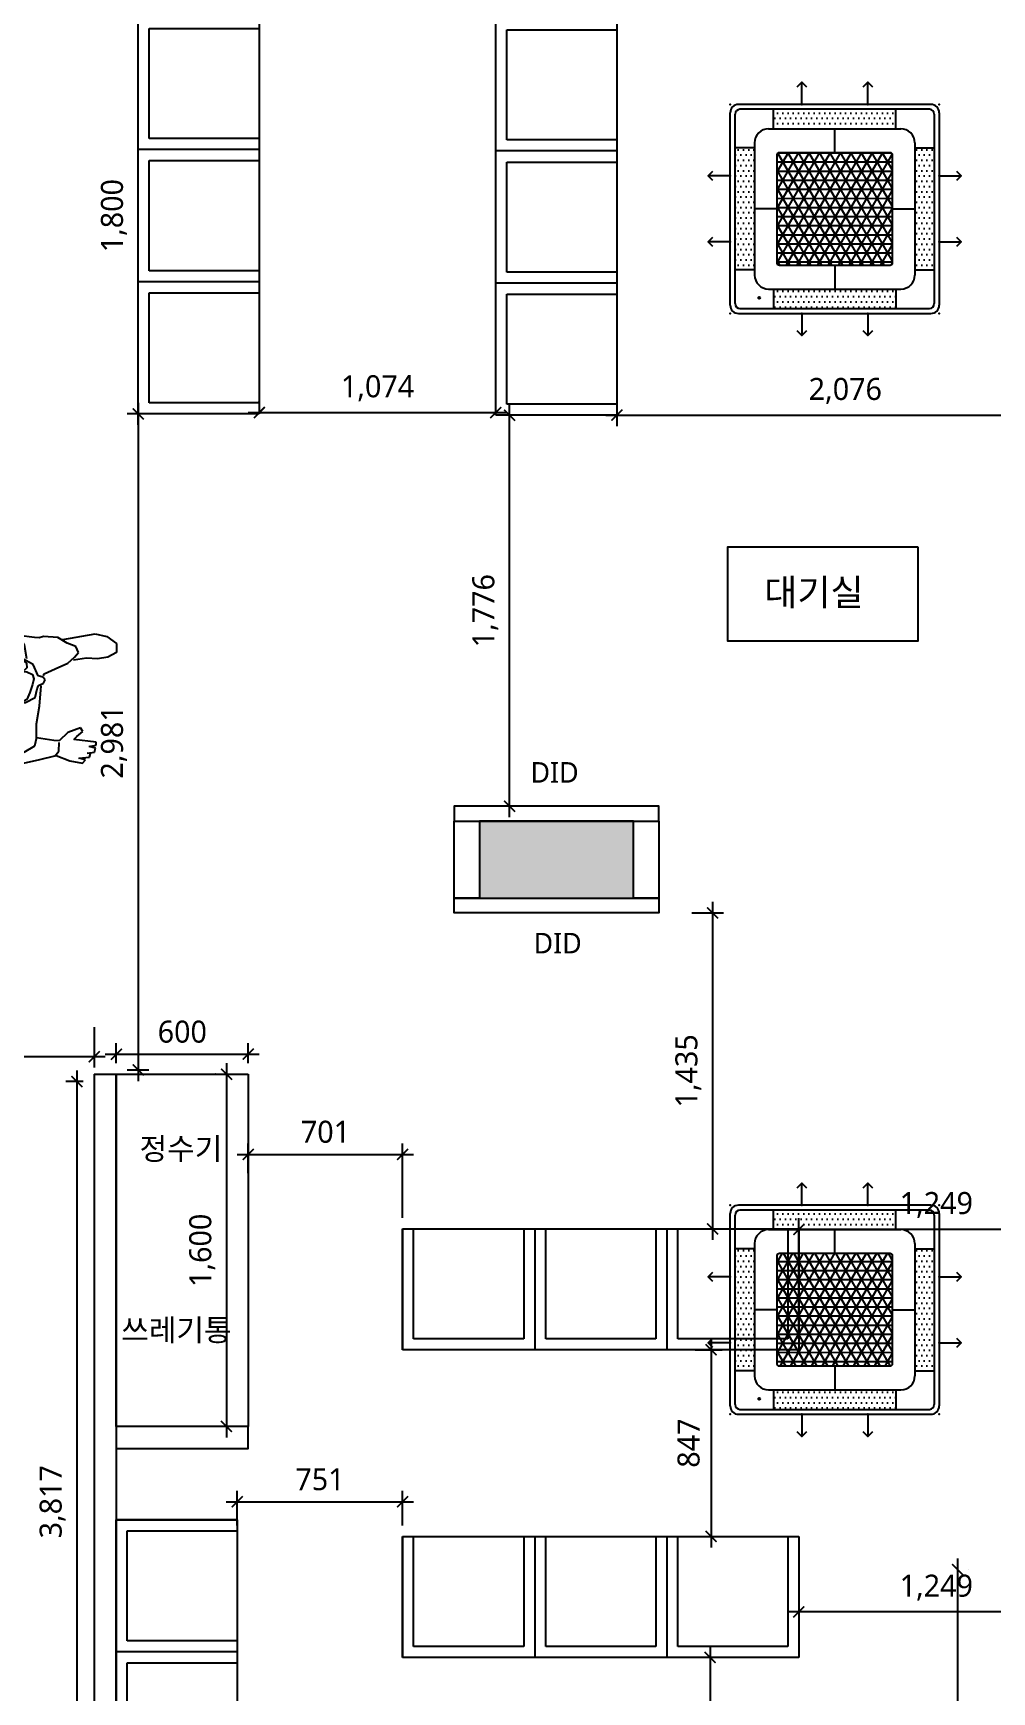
# Model space of a CAD drawing. Header units: metres. Extents: x 11578468 to 47831421, y -58341524 to -14256839.
# Drawn here: x 23780686 to 23785041, y -29031942 to -29024408 of the extents above; entities that cross this region are included whole.
import ezdxf
from ezdxf.enums import TextEntityAlignment as Align

# ---------------------------------------------------------------- set-up
doc = ezdxf.new("R2010")
doc.units = ezdxf.units.M
doc.header["$LTSCALE"] = 50
doc.header["$MEASUREMENT"] = 0
doc.linetypes.add('DH-HID2', pattern=[1.2000000000000002, 0.8, -0.4])
doc.layers.get('0').update_dxf_attribs({"linetype": 'CONTINUOUS'})
doc.layers.get('DEFPOINTS').update_dxf_attribs({"linetype": 'CONTINUOUS'})
for name, color, linetype in [('0-ELC TEXT', 7, 'CONTINUOUS'), ('03-TEXT', 3, 'CONTINUOUS'), ('04_FUR', 6, 'CONTINUOUS'), ('3.기호.계단선', 30, 'CONTINUOUS'), ('DVM_INDOOR', 7, 'CONTINUOUS'), ('DVM_UNIT_BP', 7, 'CONTINUOUS'), ('DVM_UNIT_DP', 4, 'CONTINUOUS'), ('DVM_UNIT_LP', 3, 'CONTINUOUS'), ('FU-FURM', 251, 'DH-HID2'), ('TEX', 7, 'CONTINUOUS'), ('wall', 3, 'CONTINUOUS'), ('家具外线', 7, 'CONTINUOUS')]:
    doc.layers.add(name, color=color, linetype=linetype)
doc.layers.add('ha', color=8, linetype='CONTINUOUS', lineweight=5)
doc.styles.add('HY 울릉도 L', font='malgun.ttf')
doc.styles.add('JT1', font='malgun.ttf')
doc.styles.add('맑은 고딕', font='malgun.ttf')
doc.dimstyles.new('사본 50', dxfattribs={"dimscale": 50, "dimtxt": 2, "dimasz": 1, "dimexe": 1, "dimexo": 1, "dimgap": 1, "dimtad": 1, "dimdec": 0, "dimrnd": 0.05, "dimdsep": 46, "dimlunit": 6, "dimtxsty": 'HY 울릉도 L', "dimblk": 'ARCHTICK', "dimcen": 2.5, "dimdle": 1, "dimclrd": 133, "dimclre": 133, "dimclrt": 30, "dimadec": 0, "dimazin": 0, "dimtfac": 1, "dimtdec": 0, "dimtix": 1, "dimtmove": 2, "dimatfit": 3, "dimldrblk": 'ARCHTICK', "dimfxl": 1, "dimlwd": -1, "dimlwe": -1, "dimarcsym": 0})

# ---------------------------------------------------------------- blocks, each defined once
blk = doc.blocks.new('sdagdgds')
at = {"layer": 'ha', "transparency": 33554687}
h = blk.add_hatch(color=256, dxfattribs=at)
h.dxf.hatch_style = 1
h.paths.add_polyline_path([(23725502, -29128457), (23728302, -29128457), (23728302, -29132607), (23728502, -29132607), (23728502, -29128257), (23728302, -29128257), (23725302, -29128257), (23725302, -29132557), (23725502, -29132557)])
h.paths.add_polyline_path([(23728502, -29133657), (23728302, -29133657), (23728302, -29133757), (23725502, -29133757), (23725502, -29133657), (23725302, -29133657), (23725302, -29133757), (23724848.0976572, -29133757), (23724752, -29133757), (23724752, -29136507), (23725152, -29136507), (23725152, -29137657), (23725352, -29137657), (23725352, -29137507), (23727752, -29137507), (23727952, -29137507), (23727952, -29137307), (23725352, -29137307), (23725352, -29136507), (23727052, -29136507), (23727052, -29136707), (23727252, -29136707), (23727252, -29136507), (23727252, -29135757), (23727252, -29135707), (23727052, -29135707), (23727052, -29135757), (23727052, -29136307), (23725352, -29136307), (23724952, -29136307), (23724952, -29133957), (23727052, -29133957), (23727052, -29134507), (23727252, -29134507), (23727252, -29133957), (23728502, -29133957)])
h.paths.add_polyline_path([(23727952, -29138607), (23727752, -29138607), (23727752, -29139637), (23725352, -29139637), (23725352, -29139457), (23725152, -29139457), (23725152, -29140057), (23725352, -29140057), (23725352, -29139837), (23727752, -29139837), (23727752, -29139907), (23727952, -29139907), (23727952, -29139837)])
h.paths.add_polyline_path([(23727952, -29141007), (23727752, -29141007), (23727752, -29142007), (23725352, -29142007), (23725352, -29141857), (23725152, -29141857), (23725152, -29144557), (23725652, -29144557), (23725652, -29144657), (23729552, -29144657), (23729552, -29144457), (23725852, -29144457), (23725852, -29144357), (23725352, -29144357), (23725352, -29142207), (23727952, -29142207)])
h.paths.add_polyline_path([(23731552, -29144307), (23730852, -29144307), (23730852, -29144457), (23730732, -29144457), (23730732, -29144657), (23732052, -29144657), (23732052, -29144457), (23731552, -29144457)])
h.paths.add_polyline_path([(23739502, -29144457), (23736702, -29144457), (23736702, -29144307), (23736002, -29144307), (23736002, -29144457), (23733202, -29144457), (23733202, -29144657), (23739502, -29144657)])
h.paths.add_polyline_path([(23745902, -29143307), (23745702, -29143307), (23745702, -29144457), (23744702, -29144457), (23744702, -29144307), (23744002, -29144307), (23744002, -29144457), (23743102, -29144457), (23743102, -29144657), (23745902, -29144657)])
h.paths.add_polyline_path([(23745902, -29133157), (23745702, -29133157), (23745702, -29139657), (23745902, -29139657)])
h.paths.add_polyline_path([(23745902, -29140857), (23745702, -29140857), (23745702, -29142157), (23745902, -29142157)])
h.paths.add_polyline_path([(23744602, -29136307), (23743902, -29136307), (23743902, -29136657), (23744602, -29136657)])
h.paths.add_polyline_path([(23736702, -29136307), (23736002, -29136307), (23736002, -29136657), (23736702, -29136657)])
h.paths.add_polyline_path([(23731602, -29136307), (23730902, -29136307), (23730902, -29136657), (23731602, -29136657)])
h.paths.add_polyline_path([(23745902, -29130707), (23745702, -29130707), (23745702, -29131957), (23745902, -29131957)])
h.paths.add_polyline_path([(23745902, -29128257), (23743802, -29128257), (23743802, -29128457), (23743802, -29128707), (23744502, -29128707), (23744502, -29128457), (23745702, -29128457), (23745702, -29129607), (23745902, -29129607)])
h.paths.add_polyline_path([(23731602, -29128457), (23731602, -29128257), (23730902, -29128257), (23730902, -29130107), (23731102, -29130107), (23731102, -29128707), (23731602, -29128707)])
h.paths.add_polyline_path([(23736702, -29128257), (23736002, -29128257), (23736002, -29128457), (23736002, -29128707), (23736702, -29128707), (23736702, -29128457)])
at = {"layer": 'wall'}
for p, q in [((23731602, -29136307), (23730902, -29136307)), ((23730902, -29136307), (23730902, -29136657)), ((23731602, -29136657), (23731602, -29136307)), ((23730902, -29136657), (23731602, -29136657))]:
    blk.add_line(p, q, dxfattribs=at)
blk = doc.blocks.new('MK-RC-0052')
at = {"layer": '家具外线', "color": 251, "true_color": 0x636466}
for p, q in [((73867.01691318792, 10638.26111915088), (73858.32222856919, 10629.57386234096)), ((73914.837678632, 10623.05841973385), (73867.01691318792, 10638.26111915088)), ((73812.67513428663, 10590.4812066942), (73806.15412082395, 10577.45032147998)), ((73806.15412082395, 10577.45032147998), (73858.32222856919, 10568.7630646714)), ((73864.84324203734, 10592.65302089702), (73812.67513428663, 10590.4812066942)), ((73858.32222856919, 10568.7630646714), (73821.36981891631, 10564.41943626577)), ((73821.36981891631, 10564.41943626577), (73821.36981891631, 10551.38855105017)), ((73834.41184585262, 10616.54297712536), (73825.71716121747, 10605.68390611262)), ((73825.71716121747, 10605.68390611262), (73864.84324203734, 10592.65302089702)), ((73880.05894013518, 10612.19934872109), (73834.41184585262, 10616.54297712536)), ((73858.32222856919, 10629.57386234096), (73880.05894013518, 10612.19934872109)), ((73934.40071904194, 10596.99664930267), (73914.837678632, 10623.05841973385)), ((73919.18501814816, 10527.49859669172), (73921.35869005928, 10562.24762346364)), ((73921.35869005928, 10562.24762346364), (73934.4007188176, 10594.82483683159)), ((73988.7424979487, 10601.34027770832), (73934.40071904194, 10596.99664930267)), ((74023.521236451, 10575.27850727851), (73988.7424979487, 10601.34027770832)), ((74106.12074038095, 10570.93487887287), (74023.521236451, 10575.27850727851)), ((74149.59416351293, 10536.18585163176), (74106.12074038095, 10570.93487887287)), ((73821.36981891631, 10551.38855105017), (73871.3642555055, 10540.52948003741)), ((73875.71159782307, 10525.32678061764), (73858.32222856919, 10510.12408120195)), ((73858.32222856919, 10510.12408120195), (73862.66957088676, 10497.09319598637)), ((73862.66957088676, 10497.09319598637), (73886.57995360333, 10501.43682439064)), ((73871.3642555055, 10540.52948003741), (73875.71159782307, 10525.32678061764)), ((73886.57995360333, 10501.43682439064), (73917.01134978805, 10527.49859482183)), ((73917.01134978805, 10527.49859482183), (73910.49033632537, 10497.09319598637)), ((73910.49033632537, 10497.09319598637), (73925.70603441226, 10475.37505396084)), ((74214.80429819447, 10455.82872613816), (74149.59416351293, 10536.18585163176)), ((73925.70603441226, 10475.37505396084), (73960.48477290908, 10455.82872613816)), ((73960.48477290908, 10455.82872613816), (73986.56882678717, 10431.93876990844)), ((73986.56882678717, 10431.93876990844), (73997.4371825729, 10375.47160064454)), ((74253.93037901435, 10397.18974267006), (74214.80429819447, 10455.82872613816)), ((74297.40380213538, 10429.76695570697), (74230.0199962923, 10438.45421251691)), ((74316.96684254531, 10427.59514150415), (74297.40380213538, 10429.76695570697)), ((74336.52988294978, 10434.11058411263), (74316.96684254531, 10427.59514150415)), ((74397.39267532469, 10429.76695570697), (74336.52988294978, 10434.11058411263)), ((74438.69242728967, 10405.87699947863), (74397.39267532469, 10429.76695570697)), ((74419.12938687974, 10421.07969889566), (74558.24434088344, 10444.96965512538)), ((74558.24434088344, 10444.96965512538), (74608.23877748357, 10434.11058411263)), ((74608.23877748357, 10434.11058411263), (74649.53852945402, 10403.70518527717)), ((73993.08984025533, 10355.92527282185), (73960.48477290908, 10327.69168818922)), ((73997.4371825729, 10375.47160064454), (73997.4371825729, 10299.45810355659)), ((74132.20479425904, 10351.58164441756), (74067.66671290726, 10322.45625208661)), ((74184.37290200975, 10351.58164441756), (74132.20479425904, 10351.58164441756)), ((74240.88835207256, 10340.7225734048), (74184.37290200975, 10351.58164441756)), ((74264.7987347946, 10338.5507592006), (74253.93037901435, 10397.18974267006)), ((74475.64483694802, 10390.67430006295), (74438.69242728967, 10405.87699947863)), ((74469.12382347987, 10345.06620180771), (74486.51319272828, 10364.61252963178)), ((74486.51319272828, 10364.61252963178), (74475.64483694802, 10390.67430006295)), ((74649.53852945402, 10364.61252963178), (74612.5861197902, 10345.06620180771)), ((74649.53852945402, 10403.70518527717), (74649.53852945402, 10364.61252963178)), ((73960.48477290908, 10327.69168818922), (73943.09540366614, 10269.05270471976)), ((73997.4371825729, 10299.45810355659), (73986.56882678717, 10173.49287980909)), ((74067.66671290726, 10322.45625208661), (74044.39688074542, 10258.0677319251)), ((74253.93037901435, 10288.59903254381), (74228.61813621677, 10286.51115456892)), ((74228.61813621677, 10286.51115456892), (74264.7987347946, 10282.0835899367)), ((74235.34916601842, 10338.71862813826), (74262.62506363308, 10319.00443137791)), ((74292.2583981182, 10313.19194203446), (74240.88835207256, 10340.7225734048)), ((74264.7987347946, 10299.45810355659), (74253.93037901435, 10288.59903254381)), ((74262.62506363308, 10319.00443137791), (74264.7987347946, 10299.45810355659)), ((74264.7987347946, 10282.0835899367), (74288.70911751117, 10271.22451892258)), ((74312.5879974527, 10265.31760324066), (74292.2583981182, 10313.19194203446)), ((74338.70355410583, 10273.3963331254), (74386.52431954443, 10295.11447515092)), ((74386.52431954443, 10295.11447515092), (74440.86609844572, 10319.00443137791)), ((74440.86609844572, 10319.00443137791), (74469.12382347987, 10345.06620180771)), ((74521.29193123056, 10340.7225734048), (74464.77648116229, 10332.03531659349)), ((74569.11269666917, 10338.5507592006), (74521.29193123056, 10340.7225734048)), ((74612.5861197902, 10345.06620180771), (74569.11269666917, 10338.5507592006)), ((73940.92173250462, 10210.41372125167), (73934.40071904194, 10166.97743720062)), ((73943.09540366614, 10269.05270471976), (73940.92173250462, 10210.41372125167)), ((74044.39688074542, 10258.0677319251), (74059.7700899936, 10179.3683200435)), ((74288.70911751117, 10227.78823487154), (74277.84076173091, 10193.03920763179)), ((74288.70911751117, 10271.22451892258), (74295.23013097933, 10251.67819109988)), ((74295.23013097933, 10251.67819109988), (74288.70911751117, 10227.78823487154)), ((74300.24952662666, 10172.02402063038), (74308.94421125087, 10208.94486207295)), ((74308.94421125087, 10208.94486207295), (74313.99510967324, 10222.64722510603)), ((74332.94910229254, 10258.89658873111), (74312.5879974527, 10265.31760324066)), ((74313.99510967324, 10222.64722510603), (74335.794824059, 10232.83481830131)), ((74319.1405136959, 10134.40022416234), (74326.80392905744, 10222.45421249937)), ((74343.84895812848, 10247.3345626956), (74332.94910229254, 10258.89658873111)), ((74335.794824059, 10232.83481830131), (74343.84895812848, 10247.3345626956)), ((74336.35276339785, 10264.94071636461), (74338.70355410583, 10273.3963331254)), ((73777.89639578434, 10140.91566676945), (73771.37538232713, 10110.51026793536)), ((73803.98044966243, 10153.94655198504), (73777.89639578434, 10140.91566676945)), ((73867.01691318792, 10151.77473778357), (73803.98044966243, 10153.94655198504)), ((73845.28020163288, 10134.40022416234), (73814.84880544269, 10108.33845373253)), ((73884.40628244728, 10158.29018039205), (73845.28020163288, 10134.40022416234)), ((73934.40071904194, 10171.32106560627), (73884.40628244728, 10158.29018039205)), ((73934.40071904194, 10166.97743720062), (73934.40071904194, 10119.1975247453)), ((73986.56882678717, 10173.49287980909), (73995.26351141138, 10103.99482532689)), ((74059.7700899936, 10179.3683200435), (74101.06984196405, 10151.13473541225)), ((74101.06984196405, 10151.13473541225), (74175.67821738007, 10140.91566676945)), ((74175.67821738007, 10140.91566676945), (74258.27772132098, 10149.60292358075)), ((74264.7987347946, 10162.63380879634), (74240.88835207256, 10149.60292358075)), ((74258.27772132098, 10149.60292358075), (74300.24952662666, 10172.02402063038)), ((74277.84076173091, 10193.03920763179), (74264.7987347946, 10162.63380879634)), ((74306.09848675958, 10058.38672707437), (74319.1405136959, 10134.40022416234)), ((73771.37538232713, 10110.51026793536), (73790.93842272065, 10082.27668330137)), ((73790.93842272065, 10082.27668330137), (73836.5855170032, 10069.24579808715)), ((73814.84880544269, 10108.33845373253), (73834.41184585262, 10075.76124069562)), ((73834.41184585262, 10075.76124069562), (73882.23261128576, 10056.21491287018)), ((73934.40071904194, 10119.1975247453), (73967.00578638271, 10093.13575431411)), ((73995.26351141138, 10103.99482532689), (74060.47364610387, 10021.46588563181)), ((73882.23261128576, 10056.21491287018), (73958.3111017585, 10051.8712844659)), ((73958.3111017585, 10051.8712844659), (74043.08427685546, 10038.84039925168)), ((74060.47364610387, 10021.46588563181), (74156.11517697561, 9943.280574339653)), ((74306.09848804539, 9999.747744362736), (74297.40380311478, 9962.826902427725)), ((74306.09848675958, 9997.575929402097), (74306.09848675958, 10058.38672707437)), ((74380.00330607628, 9986.716858389336), (74306.09848675958, 9997.575929402097)), ((74440.86609844572, 10021.46588563181), (74403.91368879285, 9984.545044187878)), ((74495.20787735248, 10041.01221345452), (74440.86609844572, 10021.46588563181)), ((74466.95015232381, 9991.060486794988), (74479.99217926012, 10004.09137201194)), ((74562.59168320101, 9980.201415783587), (74466.95015232381, 9991.060486794988)), ((74479.99217926012, 10004.09137201194), (74506.07623313273, 10025.8095140361)), ((74506.07623313273, 10025.8095140361), (74495.20787735248, 10041.01221345452)), ((74138.7258077272, 9947.624202743944), (74153.94150581956, 9899.844290288609)), ((74156.11517697561, 9943.280574339653), (74138.7258077272, 9947.624202743944)), ((74297.40380311478, 9962.826902427725), (74251.75670654513, 9934.593317625477)), ((74314.79317138379, 9904.187918695636), (74390.87166185107, 9921.562432316881)), ((74403.91368879285, 9984.545044187878), (74380.00330607628, 9986.716858389336)), ((74384.35064969608, 9919.390618523052), (74401.74001683248, 9941.108759595154)), ((74390.87166185107, 9921.562432316881), (74449.56078306993, 9899.844290288609)), ((74401.74001683248, 9941.108759595154), (74403.9136887436, 9978.02960153015)), ((74523.46560238661, 9932.421503328267), (74556.07066973286, 9936.765131732544)), ((74538.68130048444, 9930.249689125434), (74523.46560238661, 9932.421503328267)), ((74532.16028701082, 9960.655087960899), (74562.59168320101, 9967.170530569369)), ((74560.41801204496, 9954.13964535379), (74532.16028701082, 9960.655087960899)), ((74534.33395816687, 9915.046989708397), (74538.68130048444, 9930.249689125434)), ((74556.07066973286, 9936.765131732544), (74560.41801204496, 9954.13964535379)), ((74562.59168320101, 9967.170530569369), (74562.59168320101, 9980.201415783587)), ((74153.94150581956, 9899.844290288609), (74216.97796935053, 9882.469776668753)), ((74216.97796935053, 9882.469776668753), (74314.79317138379, 9904.187918695636)), ((74449.56078306993, 9899.844290288609), (74503.90256198215, 9888.985219277223)), ((74488.68686388433, 9910.703361302745), (74534.33395816687, 9915.046989708397)), ((74516.94458891299, 9904.187918695636), (74488.68686388433, 9910.703361302745)), ((74503.90256198215, 9888.985219277223), (74516.94458891299, 9904.187918695636))]:
    blk.add_line(p, q, dxfattribs=at)
blk = doc.blocks.new('_ArchTick')
at = {"color": 0, "linetype": 'ByBlock', "const_width": 0.15}
blk.add_lwpolyline([(-0.5, -0.5), (0.5, 0.5)], dxfattribs=at)
blk = doc.blocks.new('*D2427')
at = {"layer": 'DEFPOINTS', "color": 0}
for p in [(23785413.67617667, -29031386.64996862), (23784164.86433446, -29031510.56351876), (23784164.86433446, -29031578.87240352)]:
    blk.add_point(p, dxfattribs=at)
at = {"layer": 'wall', "color": 133, "ltscale": 10}
for p, q in [((23785413.67617667, -29031436.64996862), (23785413.67617667, -29031628.87240352)), ((23784164.86433446, -29031560.56351876), (23784164.86433446, -29031628.87240352)), ((23785463.67617667, -29031578.87240352), (23784114.86433446, -29031578.87240352))]:
    blk.add_line(p, q, dxfattribs=at)
at = {"layer": 'wall', "color": 133, "xscale": 50, "yscale": 50, "zscale": 50, "rotation": 180}
blk.add_blockref('_ArchTick', (23784164.86433446, -29031578.87240352), dxfattribs=at)
at = {"layer": 'wall', "color": 133, "xscale": 50, "yscale": 50, "zscale": 50}
blk.add_blockref('_ArchTick', (23785413.67617667, -29031578.87240352), dxfattribs=at)
at = {"layer": 'wall', "color": 30, "ltscale": 10, "insert": (23784789.27025557, -29031468.54631656), "char_height": 100, "attachment_point": 5, "style": 'HY 울릉도 L'}
blk.add_mtext('1,249', dxfattribs=at)
blk = doc.blocks.new('13')
at = {"layer": 'FU-FURM', "color": 8, "ltscale": 30}
for p, q in [((23838748.38827018, -29105335.84177324), (23838748.38827018, -29104785.84177324)), ((23838748.38827018, -29104785.84177324), (23839348.38827018, -29104785.84177324)), ((23838748.38827018, -29104785.84177324), (23838748.38827018, -29105335.84177324)), ((23838798.38827018, -29105285.84177324), (23838798.38827018, -29104785.84177324)), ((23838798.38827018, -29104785.84177324), (23839298.38827018, -29104785.84177324)), ((23839298.38827018, -29104785.84177324), (23839298.38827018, -29105285.84177324)), ((23839348.38827018, -29104785.84177324), (23839348.38827018, -29105335.84177324)), ((23839348.38827018, -29104785.84177324), (23839948.38827018, -29104785.84177324)), ((23839398.38827018, -29105285.84177324), (23839398.38827018, -29104785.84177324)), ((23839398.38827018, -29104785.84177324), (23839898.38827018, -29104785.84177324)), ((23839898.38827018, -29104785.84177324), (23839898.38827018, -29105285.84177324)), ((23839948.38827018, -29104785.84177324), (23839948.38827018, -29105335.84177324)), ((23839948.38827018, -29104785.84177324), (23840548.38827018, -29104785.84177324)), ((23839998.38827018, -29105285.84177324), (23839998.38827018, -29104785.84177324)), ((23839998.38827018, -29104785.84177324), (23840498.38827018, -29104785.84177324)), ((23840498.38827018, -29104785.84177324), (23840498.38827018, -29105285.84177324)), ((23840548.38827018, -29104785.84177324), (23840548.38827018, -29105335.84177324)), ((23839298.38827018, -29105285.84177324), (23838798.38827018, -29105285.84177324)), ((23839898.38827018, -29105285.84177324), (23839398.38827018, -29105285.84177324)), ((23840498.38827018, -29105285.84177324), (23839998.38827018, -29105285.84177324)), ((23839348.38827018, -29105335.84177324), (23838748.38827018, -29105335.84177324)), ((23839948.38827018, -29105335.84177324), (23839348.38827018, -29105335.84177324)), ((23840548.38827018, -29105335.84177324), (23839948.38827018, -29105335.84177324))]:
    blk.add_line(p, q, dxfattribs=at)
blk = doc.blocks.new('*D2428')
at = {"layer": 'DEFPOINTS', "color": 0}
for p in [(23785413.67617667, -29029840.91446321), (23784164.86433446, -29030388.54834261), (23785413.67617667, -29030388.54834261)]:
    blk.add_point(p, dxfattribs=at)
at = {"layer": 'wall', "color": 133, "ltscale": 10}
for p, q in [((23784164.86433446, -29030338.54834261), (23784164.86433446, -29029790.91446321)), ((23785413.67617667, -29030338.54834261), (23785413.67617667, -29029790.91446321)), ((23784114.86433446, -29029840.91446321), (23785463.67617667, -29029840.91446321))]:
    blk.add_line(p, q, dxfattribs=at)
at = {"layer": 'wall', "color": 133, "xscale": 50, "yscale": 50, "zscale": 50, "rotation": 180}
blk.add_blockref('_ArchTick', (23784164.86433446, -29029840.91446321), dxfattribs=at)
at = {"layer": 'wall', "color": 133, "xscale": 50, "yscale": 50, "zscale": 50}
blk.add_blockref('_ArchTick', (23785413.67617667, -29029840.91446321), dxfattribs=at)
at = {"layer": 'wall', "color": 30, "ltscale": 10, "insert": (23784789.27025557, -29029730.58837625), "char_height": 100, "attachment_point": 5, "style": 'HY 울릉도 L'}
blk.add_mtext('1,249', dxfattribs=at)
blk = doc.blocks.new('*D2429')
at = {"layer": 'DEFPOINTS', "color": 0}
for p in [(23783628.17617667, -29028404.03226287), (23783628.17617667, -29029838.54834261), (23783773.03863027, -29029838.54834261)]:
    blk.add_point(p, dxfattribs=at)
at = {"layer": 'wall', "color": 133, "ltscale": 10}
for p, q in [((23783773.03863027, -29028354.03226287), (23783773.03863027, -29029888.54834261)), ((23783678.17617667, -29028404.03226287), (23783823.03863027, -29028404.03226287)), ((23783678.17617667, -29029838.54834261), (23783823.03863027, -29029838.54834261))]:
    blk.add_line(p, q, dxfattribs=at)
at = {"layer": 'wall', "color": 133, "xscale": 50, "yscale": 50, "zscale": 50}
for p, rotation in [((23783773.03863027, -29028404.03226287), 90), ((23783773.03863027, -29029838.54834261), 270)]:
    blk.add_blockref('_ArchTick', p, dxfattribs=dict(at, rotation=rotation))
at = {"layer": 'wall', "color": 30, "ltscale": 10, "insert": (23783662.71254332, -29029121.29030274), "char_height": 100, "attachment_point": 5, "rotation": 90, "style": 'HY 울릉도 L'}
blk.add_mtext('1,435', dxfattribs=at)
blk = doc.blocks.new('*D2433')
at = {"layer": 'DEFPOINTS', "color": 0}
for p in [(23783643.52760697, -29030388.54834261), (23783543.52760697, -29031235.56351876), (23783766.09384447, -29031235.56351876)]:
    blk.add_point(p, dxfattribs=at)
at = {"layer": 'wall', "color": 133, "ltscale": 10}
for p, q in [((23783766.09384447, -29030338.54834261), (23783766.09384447, -29031285.56351876)), ((23783693.52760697, -29030388.54834261), (23783816.09384447, -29030388.54834261)), ((23783593.52760697, -29031235.56351876), (23783816.09384447, -29031235.56351876))]:
    blk.add_line(p, q, dxfattribs=at)
at = {"layer": 'wall', "color": 133, "xscale": 50, "yscale": 50, "zscale": 50}
for p, rotation in [((23783766.09384447, -29030388.54834261), 90), ((23783766.09384447, -29031235.56351876), 270)]:
    blk.add_blockref('_ArchTick', p, dxfattribs=dict(at, rotation=rotation))
at = {"layer": 'wall', "color": 30, "ltscale": 10, "insert": (23783664.42944229, -29030812.05593068), "char_height": 100, "attachment_point": 5, "rotation": 90, "style": 'HY 울릉도 L'}
blk.add_mtext('847', dxfattribs=at)
blk = doc.blocks.new('*D2434')
at = {"layer": 'DEFPOINTS', "color": 0}
for p in [(23783890.72429549, -29031785.56351876), (23783761.17201684, -29032436.64996789), (23783839.53606553, -29032436.64996789)]:
    blk.add_point(p, dxfattribs=at)
at = {"layer": 'wall', "color": 133, "ltscale": 10}
for p, q in [((23783840.72429549, -29031785.56351876), (23783711.17201684, -29031785.56351876)), ((23783761.17201684, -29031735.56351876), (23783761.17201684, -29032486.64996789)), ((23783789.53606553, -29032436.64996789), (23783711.17201684, -29032436.64996789))]:
    blk.add_line(p, q, dxfattribs=at)
at = {"layer": 'wall', "color": 133, "xscale": 50, "yscale": 50, "zscale": 50}
for p, rotation in [((23783761.17201684, -29031785.56351876), 90), ((23783761.17201684, -29032436.64996789), 270)]:
    blk.add_blockref('_ArchTick', p, dxfattribs=dict(at, rotation=rotation))
at = {"layer": 'wall', "color": 30, "ltscale": 10, "insert": (23783659.23587554, -29032111.10674332), "char_height": 100, "attachment_point": 5, "rotation": 90, "style": 'HY 울릉도 L'}
blk.add_mtext('651', dxfattribs=at)
blk = doc.blocks.new('*D2436')
at = {"layer": 'DEFPOINTS', "color": 0}
for p in [(23782364.86433446, -29029500.4003445), (23781663.67611219, -29029636.41787061), (23782364.86433446, -29029838.54834261)]:
    blk.add_point(p, dxfattribs=at)
at = {"layer": 'wall', "color": 133, "ltscale": 10}
for p, q in [((23781663.67611219, -29029586.41787061), (23781663.67611219, -29029450.4003445)), ((23782364.86433446, -29029788.54834261), (23782364.86433446, -29029450.4003445)), ((23781613.67611219, -29029500.4003445), (23782414.86433446, -29029500.4003445))]:
    blk.add_line(p, q, dxfattribs=at)
at = {"layer": 'wall', "color": 133, "xscale": 50, "yscale": 50, "zscale": 50, "rotation": 180}
blk.add_blockref('_ArchTick', (23781663.67611219, -29029500.4003445), dxfattribs=at)
at = {"layer": 'wall', "color": 133, "xscale": 50, "yscale": 50, "zscale": 50}
blk.add_blockref('_ArchTick', (23782364.86433446, -29029500.4003445), dxfattribs=at)
at = {"layer": 'wall', "color": 30, "ltscale": 10, "insert": (23782014.27022332, -29029398.4642032), "char_height": 100, "attachment_point": 5, "style": 'HY 울릉도 L'}
blk.add_mtext('701', dxfattribs=at)
blk = doc.blocks.new('*D2437')
at = {"layer": 'DEFPOINTS', "color": 0}
for p in [(23782364.86433446, -29031078.51787447), (23781613.6761045, -29031236.64996789), (23782364.86433446, -29031235.56351878)]:
    blk.add_point(p, dxfattribs=at)
at = {"layer": 'wall', "color": 133, "ltscale": 10}
for p, q in [((23781613.6761045, -29031186.64996789), (23781613.6761045, -29031028.51787447)), ((23782364.86433446, -29031185.56351878), (23782364.86433446, -29031028.51787447)), ((23781563.6761045, -29031078.51787447), (23782414.86433446, -29031078.51787447))]:
    blk.add_line(p, q, dxfattribs=at)
at = {"layer": 'wall', "color": 133, "xscale": 50, "yscale": 50, "zscale": 50, "rotation": 180}
blk.add_blockref('_ArchTick', (23781613.6761045, -29031078.51787447), dxfattribs=at)
at = {"layer": 'wall', "color": 133, "xscale": 50, "yscale": 50, "zscale": 50}
blk.add_blockref('_ArchTick', (23782364.86433446, -29031078.51787447), dxfattribs=at)
at = {"layer": 'wall', "color": 30, "ltscale": 10, "insert": (23781989.27021948, -29030976.58173316), "char_height": 100, "attachment_point": 5, "style": 'HY 울릉도 L'}
blk.add_mtext('751', dxfattribs=at)
blk = doc.blocks.new('*D2438')
at = {"layer": 'DEFPOINTS', "color": 0}
for p in [(23780964.17855783, -29029170.1334326), (23780885.1292536, -29032986.64997149), (23780964.17855781, -29032986.64997149)]:
    blk.add_point(p, dxfattribs=at)
at = {"layer": 'wall', "color": 133, "ltscale": 10}
for p, q in [((23780885.1292536, -29029120.1334326), (23780885.1292536, -29033036.64997149)), ((23780914.17855783, -29029170.1334326), (23780835.1292536, -29029170.1334326)), ((23780914.17855781, -29032986.64997149), (23780835.1292536, -29032986.64997149))]:
    blk.add_line(p, q, dxfattribs=at)
at = {"layer": 'wall', "color": 133, "xscale": 50, "yscale": 50, "zscale": 50}
for p, rotation in [((23780885.1292536, -29029170.1334326), 90), ((23780885.1292536, -29032986.64997149), 270)]:
    blk.add_blockref('_ArchTick', p, dxfattribs=dict(at, rotation=rotation))
at = {"layer": 'wall', "color": 30, "ltscale": 10, "insert": (23780774.80316664, -29031078.39170205), "char_height": 100, "attachment_point": 5, "rotation": 90, "style": 'HY 울릉도 L'}
blk.add_mtext('3,817', dxfattribs=at)
blk = doc.blocks.new('*D2439')
at = {"layer": 'DEFPOINTS', "color": 0}
for p in [(23779763.67617667, -29028873.11096803), (23780964.17855783, -29028873.11096804), (23780964.17855783, -29029056.59443201)]:
    blk.add_point(p, dxfattribs=at)
at = {"layer": 'wall', "color": 133, "ltscale": 10}
for p, q in [((23779763.67617667, -29028923.11096803), (23779763.67617667, -29029106.59443201)), ((23780964.17855783, -29028923.11096804), (23780964.17855783, -29029106.59443201)), ((23779713.67617667, -29029056.59443201), (23781014.17855783, -29029056.59443201))]:
    blk.add_line(p, q, dxfattribs=at)
at = {"layer": 'wall', "color": 133, "xscale": 50, "yscale": 50, "zscale": 50, "rotation": 180}
blk.add_blockref('_ArchTick', (23779763.67617667, -29029056.59443201), dxfattribs=at)
at = {"layer": 'wall', "color": 133, "xscale": 50, "yscale": 50, "zscale": 50}
blk.add_blockref('_ArchTick', (23780964.17855783, -29029056.59443201), dxfattribs=at)
at = {"layer": 'wall', "color": 30, "ltscale": 10, "insert": (23780363.92736725, -29028954.65829071), "char_height": 100, "attachment_point": 5, "style": 'HY 울릉도 L'}
blk.add_mtext('1200', dxfattribs=at)
blk = doc.blocks.new('*D2440')
at = {"layer": 'DEFPOINTS', "color": 0}
for p in [(23781713.67617668, -29026136.64996862), (23782788.05788419, -29026130.83061751), (23782788.05788419, -29026142.80079721)]:
    blk.add_point(p, dxfattribs=at)
at = {"layer": 'wall', "color": 133, "ltscale": 10}
for p, q in [((23781663.67617668, -29026130.83061751), (23782838.05788419, -29026130.83061751)), ((23781713.67617668, -29026086.64996862), (23781713.67617668, -29026080.83061751)), ((23782788.05788419, -29026092.80079721), (23782788.05788419, -29026080.83061751))]:
    blk.add_line(p, q, dxfattribs=at)
at = {"layer": 'wall', "color": 133, "xscale": 50, "yscale": 50, "zscale": 50, "rotation": 180}
blk.add_blockref('_ArchTick', (23781713.67617668, -29026130.83061751), dxfattribs=at)
at = {"layer": 'wall', "color": 133, "xscale": 50, "yscale": 50, "zscale": 50}
blk.add_blockref('_ArchTick', (23782788.05788419, -29026130.83061751), dxfattribs=at)
at = {"layer": 'wall', "color": 30, "ltscale": 10, "insert": (23782250.86703043, -29026020.50453056), "char_height": 100, "attachment_point": 5, "style": 'HY 울릉도 L'}
blk.add_mtext('1,074', dxfattribs=at)
blk = doc.blocks.new('*D2441')
at = {"layer": 'DEFPOINTS', "color": 0}
for p in [(23783338.05788419, -29026092.80079721), (23785413.67617667, -29026092.80079721), (23785413.67617667, -29026142.80079721)]:
    blk.add_point(p, dxfattribs=at)
at = {"layer": 'wall', "color": 133, "ltscale": 10}
for p, q in [((23783288.05788419, -29026142.80079721), (23785463.67617667, -29026142.80079721)), ((23783338.05788419, -29026142.80079721), (23783338.05788419, -29026192.80079721)), ((23785413.67617667, -29026142.80079721), (23785413.67617667, -29026192.80079721))]:
    blk.add_line(p, q, dxfattribs=at)
at = {"layer": 'wall', "color": 133, "xscale": 50, "yscale": 50, "zscale": 50, "rotation": 180}
blk.add_blockref('_ArchTick', (23783338.05788419, -29026142.80079721), dxfattribs=at)
at = {"layer": 'wall', "color": 133, "xscale": 50, "yscale": 50, "zscale": 50}
blk.add_blockref('_ArchTick', (23785413.67617667, -29026142.80079721), dxfattribs=at)
at = {"layer": 'wall', "color": 30, "ltscale": 10, "insert": (23784375.86703043, -29026032.74644938), "char_height": 100, "attachment_point": 5, "style": 'HY 울릉도 L'}
blk.add_mtext('2,076', dxfattribs=at)
blk = doc.blocks.new('*D2442')
at = {"layer": 'DEFPOINTS', "color": 0}
for p in [(23782850.90248042, -29026142.80079721), (23783088.05788419, -29026142.80079721), (23783088.05788419, -29027919.26767438)]:
    blk.add_point(p, dxfattribs=at)
at = {"layer": 'wall', "color": 133, "ltscale": 10}
for p, q in [((23782850.90248042, -29027969.26767438), (23782850.90248042, -29026092.80079721)), ((23783038.05788419, -29026142.80079721), (23782800.90248042, -29026142.80079721)), ((23783038.05788419, -29027919.26767438), (23782800.90248042, -29027919.26767438))]:
    blk.add_line(p, q, dxfattribs=at)
at = {"layer": 'wall', "color": 133, "xscale": 50, "yscale": 50, "zscale": 50}
for p, rotation in [((23782850.90248042, -29026142.80079721), 90), ((23782850.90248042, -29027919.26767438), 270)]:
    blk.add_blockref('_ArchTick', p, dxfattribs=dict(at, rotation=rotation))
at = {"layer": 'wall', "color": 30, "ltscale": 10, "insert": (23782740.57639347, -29027031.03423579), "char_height": 100, "attachment_point": 5, "rotation": 90, "style": 'HY 울릉도 L'}
blk.add_mtext('1,776', dxfattribs=at)
blk = doc.blocks.new('*D2460')
at = {"layer": 'DEFPOINTS', "color": 0}
for p in [(23781286.35204192, -29026136.64996861), (23781163.6761767, -29029117.46932184), (23781261.35197742, -29029117.46932184)]:
    blk.add_point(p, dxfattribs=at)
at = {"layer": 'wall', "color": 133, "ltscale": 10}
for p, q in [((23781236.35204192, -29026136.64996861), (23781113.6761767, -29026136.64996861)), ((23781163.6761767, -29026086.64996861), (23781163.6761767, -29029167.46932184)), ((23781211.35197742, -29029117.46932184), (23781113.6761767, -29029117.46932184))]:
    blk.add_line(p, q, dxfattribs=at)
at = {"layer": 'wall', "color": 133, "xscale": 50, "yscale": 50, "zscale": 50}
for p, rotation in [((23781163.6761767, -29026136.64996861), 90), ((23781163.6761767, -29029117.46932184), 270)]:
    blk.add_blockref('_ArchTick', p, dxfattribs=dict(at, rotation=rotation))
at = {"layer": 'wall', "color": 30, "ltscale": 10, "insert": (23781053.35008974, -29027627.05964522), "char_height": 100, "attachment_point": 5, "rotation": 90, "style": 'HY 울릉도 L'}
blk.add_mtext('2,981', dxfattribs=at)
blk = doc.blocks.new('*D2461')
at = {"layer": 'DEFPOINTS', "color": 0}
for p in [(23781566.00031145, -29029136.64997076), (23781564.83821184, -29030736.18577049), (23781566.00031145, -29030736.18577049)]:
    blk.add_point(p, dxfattribs=at)
at = {"layer": 'wall', "color": 133, "ltscale": 10}
for p, q in [((23781516.00031145, -29029136.64997076), (23781514.83821184, -29029136.64997076)), ((23781564.83821184, -29029086.64997076), (23781564.83821184, -29030786.18577049)), ((23781516.00031145, -29030736.18577049), (23781514.83821184, -29030736.18577049))]:
    blk.add_line(p, q, dxfattribs=at)
at = {"layer": 'wall', "color": 133, "xscale": 50, "yscale": 50, "zscale": 50}
for p, rotation in [((23781564.83821184, -29029136.64997076), 90), ((23781564.83821184, -29030736.18577049), 270)]:
    blk.add_blockref('_ArchTick', p, dxfattribs=dict(at, rotation=rotation))
at = {"layer": 'wall', "color": 30, "ltscale": 10, "insert": (23781454.51212488, -29029936.41787063), "char_height": 100, "attachment_point": 5, "rotation": 90, "style": 'HY 울릉도 L'}
blk.add_mtext('1,600', dxfattribs=at)
blk = doc.blocks.new('*D2462')
at = {"layer": 'DEFPOINTS', "color": 0}
for p in [(23781663.67611219, -29029045.41149276), (23781064.17855782, -29029136.64997075), (23781663.67611219, -29029136.64997075)]:
    blk.add_point(p, dxfattribs=at)
at = {"layer": 'wall', "color": 133, "ltscale": 10}
for p, q in [((23781064.17855782, -29029086.64997075), (23781064.17855782, -29028995.41149276)), ((23781663.67611219, -29029086.64997075), (23781663.67611219, -29028995.41149276)), ((23781014.17855782, -29029045.41149276), (23781713.67611219, -29029045.41149276))]:
    blk.add_line(p, q, dxfattribs=at)
at = {"layer": 'wall', "color": 133, "xscale": 50, "yscale": 50, "zscale": 50, "rotation": 180}
blk.add_blockref('_ArchTick', (23781064.17855782, -29029045.41149276), dxfattribs=at)
at = {"layer": 'wall', "color": 133, "xscale": 50, "yscale": 50, "zscale": 50}
blk.add_blockref('_ArchTick', (23781663.67611219, -29029045.41149276), dxfattribs=at)
at = {"layer": 'wall', "color": 30, "ltscale": 10, "insert": (23781363.92733501, -29028943.74709058), "char_height": 100, "attachment_point": 5, "style": 'HY 울릉도 L'}
blk.add_mtext('600', dxfattribs=at)
blk = doc.blocks.new('*D2463')
at = {"layer": 'DEFPOINTS', "color": 0}
for p in [(23781163.67617668, -29024336.64996862), (23781163.67617671, -29024336.64996862), (23781163.67617669, -29026136.64996861)]:
    blk.add_point(p, dxfattribs=at)
at = {"layer": 'wall', "color": 133, "ltscale": 10}
for p, q in [((23781163.67617671, -29026186.64996861), (23781163.67617671, -29024286.64996862)), ((23781213.67617668, -29024336.64996862), (23781213.67617671, -29024336.64996862)), ((23781213.67617669, -29026136.64996861), (23781213.67617671, -29026136.64996861))]:
    blk.add_line(p, q, dxfattribs=at)
at = {"layer": 'wall', "color": 133, "xscale": 50, "yscale": 50, "zscale": 50}
for p, rotation in [((23781163.67617671, -29024336.64996862), 90), ((23781163.67617671, -29026136.64996861), 270)]:
    blk.add_blockref('_ArchTick', p, dxfattribs=dict(at, rotation=rotation))
at = {"layer": 'wall', "color": 30, "ltscale": 10, "insert": (23781053.35008975, -29025236.64996862), "char_height": 100, "attachment_point": 5, "rotation": 90, "style": 'HY 울릉도 L'}
blk.add_mtext('1,800', dxfattribs=at)
blk = doc.blocks.new('*D2472')
at = {"layer": 'DEFPOINTS', "color": 0}
for p in [(23784885.62406081, -29031386.64996862), (23784885.62406081, -29032986.64996862), (23784885.62406084, -29032986.64996862)]:
    blk.add_point(p, dxfattribs=at)
at = {"layer": 'wall', "color": 133, "ltscale": 10}
for p, q in [((23784885.62406084, -29031336.64996862), (23784885.62406084, -29033036.64996862)), ((23784935.62406081, -29031386.64996862), (23784935.62406084, -29031386.64996862)), ((23784935.62406081, -29032986.64996862), (23784935.62406084, -29032986.64996862))]:
    blk.add_line(p, q, dxfattribs=at)
at = {"layer": 'wall', "color": 133, "xscale": 50, "yscale": 50, "zscale": 50}
for p, rotation in [((23784885.62406084, -29031386.64996862), 90), ((23784885.62406084, -29032986.64996862), 270)]:
    blk.add_blockref('_ArchTick', p, dxfattribs=dict(at, rotation=rotation))
at = {"layer": 'wall', "color": 30, "ltscale": 10, "insert": (23784775.29797388, -29032186.64996862), "char_height": 100, "attachment_point": 5, "rotation": 90, "style": 'HY 울릉도 L'}
blk.add_mtext('1,600', dxfattribs=at)
blk = doc.blocks.new('DVM_DP_VEC')
at = {"layer": 'DVM_UNIT_DP', "color": 0}
blk.add_line((0, 0), (100, 0), dxfattribs=at)
blk.add_lwpolyline([(78.78679656440357, 21.21320343559637), (100, 0), (78.78679656440357, -21.21320343559637)], dxfattribs=at)
blk.add_point((0, 0), dxfattribs=at)
blk = doc.blocks.new('DVM_LP_VEC')
at = {"layer": 'DVM_UNIT_LP', "color": 0}
blk.add_line((0, 0), (100, 0), dxfattribs=at)
blk.add_lwpolyline([(78.78679656440357, 21.21320343559637), (100, 0), (78.78679656440357, -21.21320343559637)], dxfattribs=at)
blk.add_point((0, 0), dxfattribs=at)
blk = doc.blocks.new('DVM_ID_CST_WF4W_840X204X840_T')
at = {"layer": 'DVM_INDOOR'}
h = blk.add_hatch(dxfattribs=at)
h.set_pattern_fill('DOTS', color=0, scale=15)
h.set_pattern_definition([(0, (0, 0), (11.90625, 23.8125), [0, -23.8125])])
h.paths.add_polyline_path([(277.4875057097763, 451.6814269191617), (-277.3435554830898, 451.6814269191617), (-277.3435554830899, 363.3891185924401), (277.4875057097764, 363.3891185924401)])
h.paths.add_polyline_path([(-363.9913214610912, 276.7387997253788), (-452.2821236932634, 276.7387997253787), (-452.2821236932634, -278.0882596767043), (-363.9295776869899, -278.0882596767043)])
h.paths.add_polyline_path([(277.4834824804598, -364.7385785458554), (-277.3435554830899, -364.7385785458551), (-277.3435554830899, -453.030886872576), (277.4834824804598, -453.0308868725762)])
h.paths.add_polyline_path([(452.4260739199499, 276.7387997253787), (364.1981993359744, 276.7387997253787), (364.136378861799, -278.0882596767044), (452.4260739199499, -278.0882596767042)])
h = blk.add_hatch(dxfattribs=at)
h.set_pattern_fill('NET3', color=0, scale=13)
h.set_pattern_definition([(0, (0, 0), (0, 41.275), []), (59.99999999999999, (0, 0), (-35.7451985412027, 20.6375), []), (120, (0, 0), (-35.7451985412027, -20.63749999999999), [])])
h.paths.add_polyline_path([(261.2765116632472, 246.0862577089958, 0.4142135623730951), (251.2765116632471, 256.0862577089958), (-251.1365846658946, 256.0862577089959, 0.4142135623730951), (-261.1365846658946, 246.0862577089959), (-261.1365846658946, -247.4357176624109, 0.4142135623730951), (-251.1365846658946, -257.4357176624109), (251.2765116632472, -257.435717662411, 0.4142135623730951), (261.2765116632472, -247.435717662411)])
at = {"layer": 'DVM_INDOOR', "color": 0}
for p, q in [((437.070080349481, 474.3253868761433), (-436.9301533521289, 474.3253868761433)), ((-474.9301533521289, -437.6748468274689), (-474.9301533521289, 436.3253868761433)), ((-452.2821236932635, -431.0308868725761), (-452.2821236932635, 429.6814269191618)), ((430.42607391995, 451.6814269191617), (-430.2821236932635, 451.6814269191617)), ((-277.3435554830899, 363.3891185924401), (-277.3435554830899, 451.6814269191616)), ((277.4875057097764, 363.3891185924401), (277.4875057097764, 451.6814269191616)), ((452.4260739199499, 429.6814269191615), (452.4260739199499, -431.0308868725761)), ((475.070080349481, 436.3253868761435), (475.070080349481, -437.6748468274689)), ((-300.3938862155579, 363.3891185924401), (300.6007672759707, 363.3891185924401)), ((0.06996349867620211, 256.0862577089958), (0.1034405297400554, 363.3891185924401)), ((-363.9913214610911, 276.7387997253788), (-452.2821236932635, 276.7387997253787)), ((-363.9938858217375, 299.782040884275), (-363.9270117510618, -301.1456562540202)), ((364.2007668811713, 299.7820320921216), (364.1338097374042, -301.1456650461736)), ((364.1981993359744, 276.7387997253787), (452.4260739199498, 276.7387997253787)), ((-261.1365846658946, -0.6747299767075106), (-363.9604483006401, -0.6861727016087036)), ((261.2765116632472, -0.6747299767075674), (364.1672878214898, -0.6861943717160437)), ((-363.9295776869899, -278.0882596767043), (-452.2821236932635, -278.0882596767043)), ((0.06996349867628737, -257.435717662411), (0.06996349867628737, -364.7385785458553)), ((364.136378861799, -278.0882596767043), (452.4260739199498, -278.0882596767042)), ((-300.3270121448822, -364.7385785458553), (300.5338101322037, -364.7385785458553)), ((-277.3435554830899, -364.7385785458553), (-277.3435554830899, -453.0308868725761)), ((277.4834824804598, -364.7385785458553), (277.4834824804598, -453.030886872576)), ((-436.9301533521287, -475.6748468274688), (437.070080349481, -475.6748468274688)), ((-430.2821236932634, -453.0308868725761), (430.4260739199499, -453.0308868725761))]:
    blk.add_line(p, q, dxfattribs=at)
blk.add_lwpolyline([(-251.1365846658946, 256.0862577089959), (251.276511663247, 256.0862577089958, -0.414213562373095), (261.2765116632472, 246.0862577089958), (261.2765116632472, -247.435717662411, -0.414213562373095), (251.2765116632472, -257.435717662411), (-251.1365846658946, -257.4357176624109, -0.414213562373095), (-261.1365846658946, -247.4357176624109), (-261.1365846658946, 246.0862577089959, -0.414213562373095)], format="xyb", close=True, dxfattribs=at)
blk.add_circle((-342.5198852014717, -404.9323154055801), 4.242817642283626, dxfattribs=at)
for centre, radius, start, end in [((-436.9301533521289, 436.3253868761433), 38, 90, 180), ((437.070080349481, 436.3253868761433), 38, 0, 90), ((-430.2821236932635, 429.6814269191617), 22, 90, 180), ((430.4260739199499, 429.6814269191615), 22, 0, 90), ((-300.3938862155579, 299.7891185924401), 63.6, 90, 180.0063761447692), ((300.6007672759707, 299.78911859244), 63.6, 359.9936159345816, 90), ((-300.3270121448822, -301.1385785458551), 63.6, 180.0063761447692, 270), ((300.5338101322037, -301.1385785458552), 63.6, 270, 359.9936159345816), ((-436.9301533521289, -437.6748468274688), 38, 180, 270), ((-430.2821236932635, -431.0308868725761), 22, 180, 270), ((430.4260739199499, -431.0308868725761), 22, 270, 0), ((437.070080349481, -437.6748468274688), 38, 270, 0)]:
    blk.add_arc(centre, radius, start, end, dxfattribs=at)
at = {"layer": 'DVM_UNIT_BP'}
for p in [(-474.9301533521289, 474.3253868761433), (475.070080349481, 474.3253868761433), (-474.9301533521289, -475.6748468274689), (475.070080349481, -475.6748468274688)]:
    blk.add_point(p, dxfattribs=at)
at = {"layer": 'DVM_UNIT_DP'}
for p, rotation in [((-150.0700703541743, 474.3253868761433), 90), ((-474.9301533521289, -150.5526935809331), 180), ((149.9299296458255, -475.6748468274687), 270)]:
    blk.add_blockref('DVM_DP_VEC', p, dxfattribs=dict(at, rotation=rotation))
blk.add_blockref('DVM_DP_VEC', (475.0700803541758, 149.4473064190733), dxfattribs=at)
at = {"layer": 'DVM_UNIT_LP'}
for p, rotation in [((149.9299296458255, 474.3253868761433), 90), ((-474.9301533521289, 149.4473064190669), 180), ((-150.0700703541743, -475.6748468274686), 270)]:
    blk.add_blockref('DVM_LP_VEC', p, dxfattribs=dict(at, rotation=rotation))
blk.add_blockref('DVM_LP_VEC', (475.0700803541758, -150.5526935809268), dxfattribs=at)

msp = doc.modelspace()

# ---------------------------------------------------------------- linework, layer by layer
at = {"layer": '04_FUR', "ltscale": 10}
for points in [[(23783528.17617667, -29027986.64996862), (23783528.17617667, -29027919.26767438), (23782599.17617667, -29027919.26767438), (23782599.17617667, -29027986.64996862)], [(23783528.17617667, -29028336.64996862), (23783528.17617667, -29028404.03226287), (23782599.17617667, -29028404.03226287), (23782599.17617667, -29028336.64996862)], [(23781663.67611219, -29029136.64997074), (23781663.67611219, -29030736.18577049), (23781063.67611216, -29030736.18577049), (23781063.67611216, -29029136.64997074)]]:
    msp.add_lwpolyline(points, close=True, dxfattribs=at)
at = {"layer": 'TEX'}
msp.add_lwpolyline([(23784707.13509549, -29026742.67072837), (23783840.12798874, -29026742.67072837), (23783840.12798874, -29027167.1816305), (23784707.13509549, -29027167.1816305)], close=True, dxfattribs=at)
at = {"layer": 'wall', "ltscale": 10}
for p, q in [((23780963.67617666, -29029136.64997074), (23781063.67611216, -29029136.64997504)), ((23780964.17855783, -29029136.64997076), (23780964.17855781, -29032986.64997149)), ((23781063.67611042, -29029136.64997074), (23781063.6761058, -29030736.18577049)), ((23781064.17855782, -29029136.64997074), (23781064.17855781, -29032986.64996862)), ((23781063.67610551, -29030836.18577049), (23781063.67609929, -29032986.64996862))]:
    msp.add_line(p, q, dxfattribs=at)
for points in [[(23782599.17617667, -29027986.64996862), (23782713.67617667, -29027986.64996862), (23782713.67617667, -29028336.64996862), (23782599.17617667, -29028336.64996862)], [(23783413.67617667, -29027986.64996862), (23783528.17617667, -29027986.64996862), (23783528.17617667, -29028336.64996862), (23783413.67617667, -29028336.64996862)]]:
    msp.add_lwpolyline(points, close=True, dxfattribs=at)
msp.add_lwpolyline([(23781063.6761058, -29030836.18577049), (23781663.67610582, -29030836.18577049), (23781663.67610582, -29030736.18577049), (23781063.6761058, -29030736.18577049)], dxfattribs=at)

# ---------------------------------------------------------------- block references
at = {"layer": '3.기호.계단선'}
msp.add_blockref('sdagdgds', (51811.67617667466, 108320.3500313759), dxfattribs=at)
at = {"layer": 'DVM_INDOOR', "color": 1}
msp.add_blockref('DVM_ID_CST_WF4W_840X204X840_T', (23784327.7338254, -29025205.21814333), dxfattribs=at)
at = {"layer": 'DVM_INDOOR', "color": 2}
msp.add_blockref('DVM_ID_CST_WF4W_840X204X840_T', (23784327.7338254, -29030205.5971393), dxfattribs=at)
at = {"layer": 'wall', "rotation": 270}
for p in [(52886499.51794993, -5185588.261698447), (52888123.89965744, -5185594.412527036), (52886399.51787775, -5192412.213554554)]:
    msp.add_blockref('13', p, dxfattribs=at)
at = {"layer": 'wall'}
for p in [(-56383.5239357166, 74947.29343063012), (-56383.5239357166, 73550.27825446427)]:
    msp.add_blockref('13', p, dxfattribs=at)
at = {"layer": '家具外线', "color": 251, "true_color": 0x636466, "xscale": 1.056000000005588, "yscale": 1.056000000005588, "zscale": 1.056000000005588}
msp.add_blockref('MK-RC-0052', (23702234.35343118, -29038166.48041225), dxfattribs=at)

# ---------------------------------------------------------------- texts
at = {"layer": '0-ELC TEXT', "style": '맑은 고딕'}
for p in [(23783055.20507888, -29027765.54821922), (23783069.07404817, -29028541.18087917)]:
    msp.add_text('DID', height=93.33333333333333, rotation=359.9999999733196, dxfattribs=at).set_placement(p, align=Align.MIDDLE_CENTER)
at = {"layer": '03-TEXT', "color": 7, "style": '맑은 고딕'}
for s, p in [('정수기', (23781169.44418377, -29029425.05778963)), ('쓰레기통', (23781086.113935, -29030248.21864678))]:
    msp.add_text(s, height=100, dxfattribs=at).set_placement(p, align=Align.TOP_LEFT)
at = {"layer": 'TEX', "style": 'JT1'}
msp.add_text('대기실', height=120, dxfattribs=at).set_placement((23784007.4834542, -29027007.16981744))

# ---------------------------------------------------------------- dimensions: what is measured, and where the dimension line sits
at = {"layer": 'wall', "ltscale": 10}
for base, p1, p2, picture, middle in [((23781163.67617671, -29024336.64996862), (23781163.67617669, -29026136.64996861), (23781163.67617668, -29024336.64996862), '*D2463', (23781053.35008975, -29025236.64996862)), ((23781163.6761767, -29029117.46932184), (23781286.35204192, -29026136.64996861), (23781261.35197742, -29029117.46932184), '*D2460', (23781053.35008974, -29027627.05964522)), ((23782850.90248042, -29026142.80079721), (23783088.05788419, -29027919.26767438), (23783088.05788419, -29026142.80079721), '*D2442', (23782740.57639347, -29027031.03423579)), ((23783773.03863027, -29029838.54834261), (23783628.17617667, -29028404.03226287), (23783628.17617667, -29029838.54834261), '*D2429', (23783662.71254332, -29029121.29030274)), ((23780885.1292536, -29032986.64997149), (23780964.17855783, -29029170.1334326), (23780964.17855781, -29032986.64997149), '*D2438', (23780774.80316664, -29031078.39170205)), ((23781564.83821184, -29030736.18577049), (23781566.00031145, -29029136.64997076), (23781566.00031145, -29030736.18577049), '*D2461', (23781454.51212488, -29029936.41787063)), ((23783766.09384447, -29031235.56351876), (23783643.52760697, -29030388.54834261), (23783543.52760697, -29031235.56351876), '*D2433', (23783664.42944229, -29030812.05593068)), ((23784885.62406084, -29032986.64996862), (23784885.62406081, -29031386.64996862), (23784885.62406081, -29032986.64996862), '*D2472', (23784775.29797388, -29032186.64996862)), ((23783761.17201684, -29032436.64996789), (23783890.72429549, -29031785.56351876), (23783839.53606553, -29032436.64996789), '*D2434', (23783659.23587554, -29032111.10674332))]:
    dim = msp.add_linear_dim(base=base, p1=p1, p2=p2, angle=90, dimstyle='사본 50', dxfattribs=at)
    dim.commit()
    dim.dimension.update_dxf_attribs({"geometry": picture, "text_midpoint": middle})
for base, p1, p2, picture, middle in [((23782788.05788419, -29026130.83061751), (23781713.67617668, -29026136.64996862), (23782788.05788419, -29026142.80079721), '*D2440', (23782250.86703043, -29026020.50453056)), ((23785413.67617667, -29026142.80079721), (23783338.05788419, -29026092.80079721), (23785413.67617667, -29026092.80079721), '*D2441', (23784375.86703043, -29026032.74644938)), ((23781663.67611219, -29029045.41149276), (23781064.17855782, -29029136.64997075), (23781663.67611219, -29029136.64997075), '*D2462', (23781363.92733501, -29028943.74709058)), ((23782364.86433446, -29029500.4003445), (23781663.67611219, -29029636.41787061), (23782364.86433446, -29029838.54834261), '*D2436', (23782014.27022332, -29029398.4642032)), ((23785413.67617667, -29029840.91446321), (23784164.86433446, -29030388.54834261), (23785413.67617667, -29030388.54834261), '*D2428', (23784789.27025557, -29029730.58837625)), ((23782364.86433446, -29031078.51787447), (23781613.6761045, -29031236.64996789), (23782364.86433446, -29031235.56351878), '*D2437', (23781989.27021948, -29030976.58173316)), ((23784164.86433446, -29031578.87240352), (23785413.67617667, -29031386.64996862), (23784164.86433446, -29031510.56351876), '*D2427', (23784789.27025557, -29031468.54631656))]:
    dim = msp.add_linear_dim(base=base, p1=p1, p2=p2, dimstyle='사본 50', dxfattribs=at)
    dim.commit()
    dim.dimension.update_dxf_attribs({"geometry": picture, "text_midpoint": middle})
dim = msp.add_linear_dim(base=(23780964.17855783, -29029056.59443201), p1=(23779763.67617667, -29028873.11096803), p2=(23780964.17855783, -29028873.11096804), text='1200', dimstyle='사본 50', dxfattribs=at)
dim.commit()
dim.dimension.update_dxf_attribs({"geometry": '*D2439', "text_midpoint": (23780363.92736725, -29028954.65829071)})

doc.saveas('drawing.dxf')
